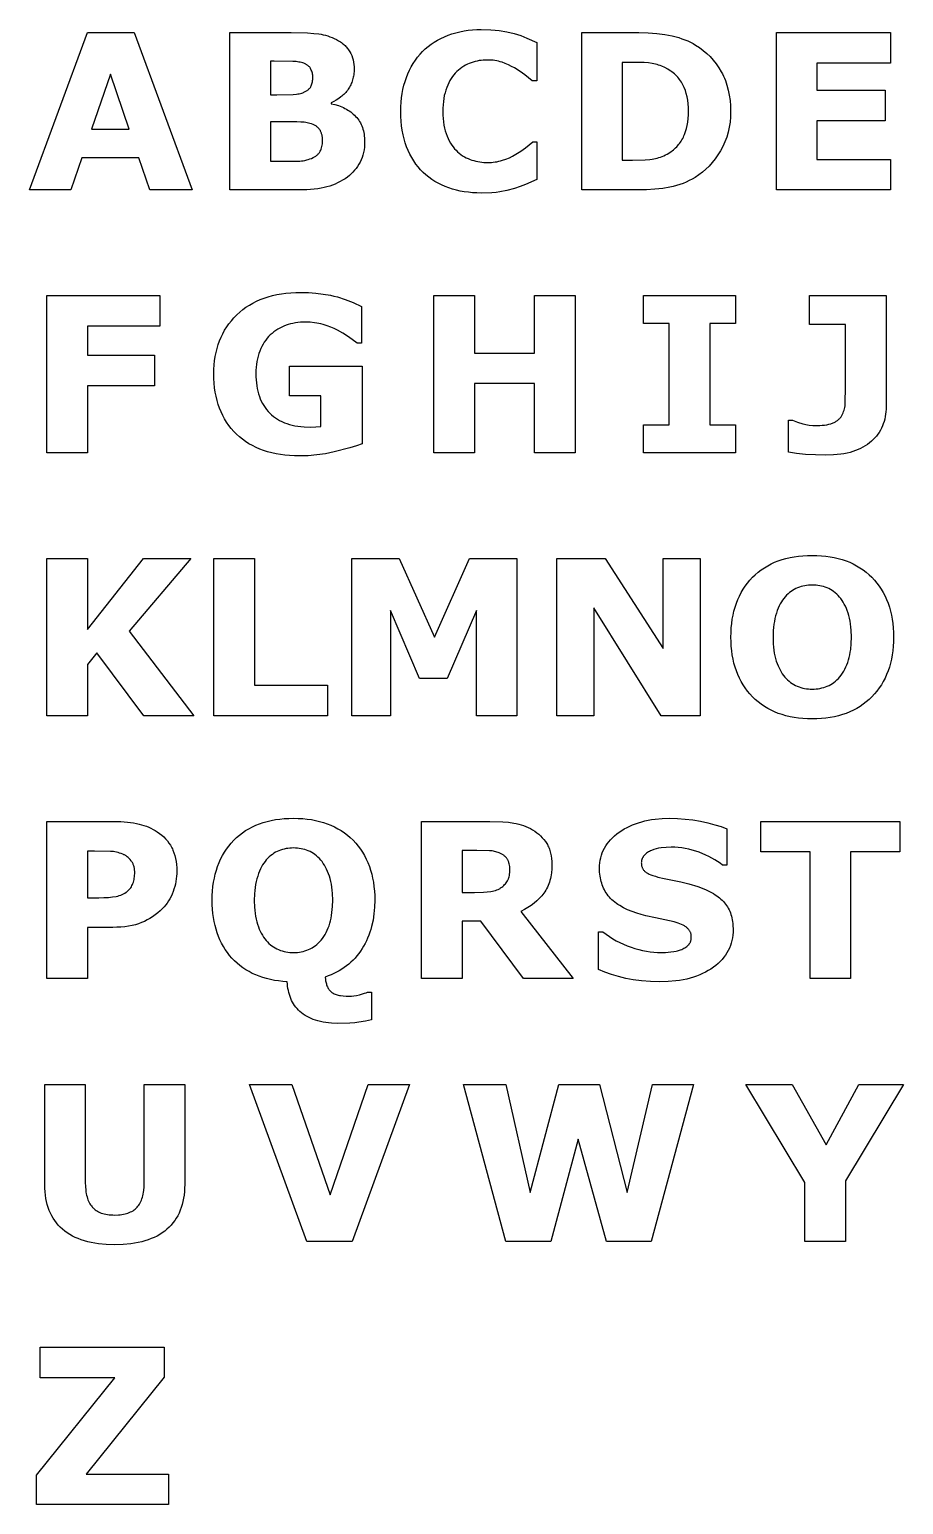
# Model space of a CAD drawing. Header units: millimetres. Extents: x -166 to 166, y -281 to 280.
import ezdxf

# ---------------------------------------------------------------- set-up
doc = ezdxf.new("R2010")
doc.units = ezdxf.units.MM
doc.layers.get('0').update_dxf_attribs({"color": 3})

msp = doc.modelspace()

# ---------------------------------------------------------------- linework, layer by layer
for points in [[(-104.25, 218.92), (-120.35, 218.92), (-124.55, 231.12), (-146.28, 231.12), (-150.48, 218.92), (-166.15, 218.92), (-144.07, 278.72), (-126.33, 278.72)], [(-38.73, 237.25), (-38.75, 236.18), (-38.83, 235.13), (-38.97, 234.12), (-39.16, 233.14), (-39.41, 232.18), (-39.71, 231.26), (-40.06, 230.36), (-40.47, 229.49), (-40.93, 228.65), (-41.43, 227.85), (-41.97, 227.09), (-42.55, 226.37), (-43.17, 225.68), (-43.83, 225.02), (-44.53, 224.4), (-45.28, 223.82), (-46.17, 223.18), (-47.09, 222.59), (-48.03, 222.05), (-48.99, 221.55), (-49.97, 221.1), (-50.98, 220.7), (-52, 220.35), (-53.05, 220.05), (-54.15, 219.78), (-55.31, 219.55), (-56.55, 219.36), (-57.86, 219.2), (-60.69, 218.99), (-63.8, 218.92), (-89.93, 218.92), (-89.93, 278.72), (-66.71, 278.72), (-60.45, 278.6), (-58.04, 278.45), (-56.12, 278.24), (-55.28, 278.1), (-54.45, 277.93), (-53.61, 277.71), (-52.78, 277.47), (-51.95, 277.18), (-51.12, 276.86), (-50.3, 276.51), (-49.47, 276.11), (-48.65, 275.66), (-47.88, 275.18), (-47.51, 274.92), (-47.16, 274.65), (-46.82, 274.38), (-46.5, 274.09), (-46.19, 273.8), (-45.89, 273.49), (-45.6, 273.18), (-45.33, 272.86), (-45.08, 272.53), (-44.84, 272.19), (-44.61, 271.84), (-44.39, 271.48), (-44, 270.74), (-43.66, 269.97), (-43.38, 269.18), (-43.14, 268.36), (-42.96, 267.52), (-42.83, 266.65), (-42.75, 265.76), (-42.73, 264.84), (-42.76, 263.77), (-42.81, 263.25), (-42.87, 262.73), (-42.95, 262.23), (-43.05, 261.73), (-43.16, 261.24), (-43.3, 260.76), (-43.45, 260.28), (-43.62, 259.82), (-43.81, 259.36), (-44.01, 258.91), (-44.23, 258.47), (-44.48, 258.03), (-44.73, 257.61), (-45.01, 257.19), (-45.3, 256.78), (-45.61, 256.39), (-45.93, 256), (-46.27, 255.63), (-46.62, 255.26), (-46.99, 254.91), (-47.37, 254.57), (-47.77, 254.25), (-48.6, 253.62), (-49.5, 253.05), (-50.45, 252.52), (-51.47, 252.03), (-51.47, 251.71), (-50.04, 251.38), (-48.68, 250.98), (-48.04, 250.74), (-47.41, 250.49), (-46.8, 250.22), (-46.21, 249.93), (-45.63, 249.61), (-45.08, 249.28), (-44.55, 248.93), (-44.03, 248.56), (-43.54, 248.18), (-43.06, 247.77), (-42.6, 247.34), (-42.16, 246.89), (-41.75, 246.43), (-41.36, 245.94), (-40.99, 245.44), (-40.66, 244.92), (-40.35, 244.38), (-40.07, 243.82), (-39.81, 243.25), (-39.58, 242.65), (-39.38, 242.04), (-39.21, 241.41), (-39.06, 240.76), (-38.94, 240.1), (-38.85, 239.41), (-38.78, 238.71), (-38.74, 237.99)], [(5.59, 217.72), (3.93, 217.75), (2.31, 217.84), (0.72, 218), (-0.84, 218.21), (-2.36, 218.49), (-3.86, 218.83), (-5.32, 219.23), (-6.75, 219.69), (-8.14, 220.21), (-9.47, 220.8), (-10.76, 221.44), (-12, 222.14), (-13.19, 222.91), (-14.34, 223.73), (-15.43, 224.62), (-16.47, 225.56), (-17.45, 226.57), (-18.39, 227.63), (-19.26, 228.76), (-20.07, 229.94), (-20.83, 231.19), (-21.54, 232.5), (-22.18, 233.86), (-22.77, 235.29), (-23.29, 236.78), (-23.74, 238.32), (-24.13, 239.92), (-24.44, 241.57), (-24.69, 243.28), (-24.86, 245.05), (-24.97, 246.88), (-25, 248.76), (-24.97, 250.52), (-24.87, 252.24), (-24.7, 253.91), (-24.47, 255.55), (-24.17, 257.14), (-23.8, 258.69), (-23.37, 260.2), (-22.87, 261.67), (-22.3, 263.09), (-21.68, 264.46), (-21, 265.78), (-20.25, 267.04), (-19.45, 268.26), (-18.58, 269.42), (-17.65, 270.54), (-16.67, 271.6), (-15.66, 272.56), (-14.6, 273.47), (-13.48, 274.33), (-12.3, 275.13), (-11.06, 275.87), (-9.76, 276.55), (-8.4, 277.18), (-6.99, 277.75), (-5.53, 278.26), (-4.03, 278.7), (-2.51, 279.07), (-0.95, 279.38), (0.65, 279.62), (2.28, 279.79), (3.94, 279.89), (5.63, 279.92), (9.23, 279.82), (10.89, 279.68), (12.45, 279.5), (15.37, 279.01), (18.07, 278.39), (20.64, 277.58), (21.83, 277.14), (22.96, 276.68), (26.8, 274.93), (26.8, 260.42), (25.03, 260.42), (22.18, 262.69), (20.35, 264), (18.29, 265.29), (17.16, 265.9), (15.99, 266.46), (14.76, 266.98), (13.5, 267.44), (12.85, 267.65), (12.18, 267.83), (11.51, 267.98), (10.83, 268.1), (10.13, 268.2), (9.42, 268.27), (8.7, 268.31), (7.97, 268.32), (7.16, 268.3), (6.36, 268.26), (5.57, 268.18), (4.79, 268.07), (4.02, 267.92), (3.26, 267.75), (2.51, 267.54), (1.76, 267.3), (1.04, 267.02), (0.32, 266.7), (-0.38, 266.34), (-1.07, 265.94), (-1.74, 265.5), (-2.4, 265.01), (-3.05, 264.48), (-3.68, 263.91), (-4.26, 263.32), (-4.81, 262.68), (-5.33, 261.99), (-5.83, 261.26), (-6.3, 260.48), (-6.74, 259.65), (-7.15, 258.78), (-7.53, 257.86), (-7.87, 256.89), (-8.17, 255.87), (-8.43, 254.81), (-8.63, 253.69), (-8.79, 252.52), (-8.91, 251.31), (-8.98, 250.04), (-9, 248.72), (-8.98, 247.35), (-8.9, 246.03), (-8.78, 244.77), (-8.6, 243.57), (-8.38, 242.43), (-8.1, 241.34), (-7.78, 240.31), (-7.41, 239.34), (-7, 238.42), (-6.56, 237.56), (-6.1, 236.74), (-5.61, 235.97), (-5.09, 235.26), (-4.55, 234.59), (-3.99, 233.98), (-3.4, 233.41), (-2.77, 232.88), (-2.13, 232.39), (-1.47, 231.93), (-0.8, 231.52), (-0.1, 231.15), (0.61, 230.81), (1.34, 230.52), (2.09, 230.26), (2.84, 230.04), (3.59, 229.85), (4.34, 229.69), (5.09, 229.56), (5.83, 229.45), (6.58, 229.38), (7.32, 229.34), (8.05, 229.32), (8.76, 229.33), (9.46, 229.37), (10.16, 229.44), (10.86, 229.53), (11.56, 229.65), (12.25, 229.79), (12.95, 229.97), (13.64, 230.16), (14.99, 230.62), (16.29, 231.16), (17.54, 231.76), (18.74, 232.45), (20.64, 233.65), (22.41, 234.93), (25.19, 237.22), (26.8, 237.22), (26.8, 222.88), (22.49, 220.98), (20.39, 220.16), (18.19, 219.45), (15.34, 218.71), (12.67, 218.16), (11.26, 217.97), (9.61, 217.83)], [(100.43, 248.76), (100.37, 246.7), (100.19, 244.69), (99.89, 242.74), (99.47, 240.84), (98.93, 239), (98.28, 237.21), (97.5, 235.48), (96.6, 233.8), (95.62, 232.2), (94.57, 230.69), (93.45, 229.28), (92.28, 227.96), (91.04, 226.74), (89.74, 225.62), (88.38, 224.59), (86.95, 223.66), (85.84, 223.02), (84.7, 222.44), (83.54, 221.9), (82.35, 221.41), (81.14, 220.97), (79.9, 220.59), (78.63, 220.25), (77.33, 219.97), (74.6, 219.51), (71.62, 219.18), (68.4, 218.99), (64.94, 218.92), (43.82, 218.92), (43.82, 278.72), (65.55, 278.72), (69.08, 278.64), (72.37, 278.41), (75.4, 278.03), (76.82, 277.78), (78.18, 277.5), (80.73, 276.82), (81.92, 276.43), (83.07, 276.01), (84.16, 275.56), (85.19, 275.08), (86.18, 274.57), (87.11, 274.02), (88.62, 273.04), (90.04, 271.97), (91.39, 270.82), (92.65, 269.59), (93.82, 268.28), (94.92, 266.88), (95.93, 265.4), (96.86, 263.84), (97.3, 263.03), (97.7, 262.2), (98.07, 261.36), (98.42, 260.5), (99.03, 258.72), (99.53, 256.87), (99.92, 254.95), (100.2, 252.96), (100.37, 250.89)], [(161.15, 218.92), (117.85, 218.92), (117.85, 278.72), (161.15, 278.72), (161.15, 267.12), (133.25, 267.12), (133.25, 256.82), (159.15, 256.82), (159.15, 245.22), (133.25, 245.22), (133.25, 230.52), (161.15, 230.52)], [(-58.43, 261.85), (-58.44, 262.23), (-58.47, 262.6), (-58.53, 262.97), (-58.61, 263.35), (-58.72, 263.72), (-58.84, 264.09), (-59, 264.46), (-59.17, 264.84), (-59.27, 265.02), (-59.37, 265.2), (-59.49, 265.37), (-59.61, 265.54), (-59.75, 265.69), (-59.89, 265.85), (-60.04, 266), (-60.2, 266.14), (-60.37, 266.27), (-60.55, 266.4), (-60.74, 266.53), (-60.93, 266.64), (-61.14, 266.76), (-61.35, 266.86), (-61.57, 266.96), (-61.81, 267.06), (-62.24, 267.21), (-62.7, 267.34), (-63.19, 267.46), (-63.7, 267.55), (-64.24, 267.63), (-64.81, 267.69), (-66.01, 267.76), (-73.08, 267.82), (-74.53, 267.82), (-74.53, 255.12), (-72.11, 255.12), (-65.87, 255.24), (-64.65, 255.34), (-64.09, 255.41), (-63.57, 255.5), (-63.08, 255.61), (-62.62, 255.74), (-62.2, 255.88), (-62, 255.96), (-61.81, 256.05), (-61.31, 256.29), (-61.07, 256.41), (-60.85, 256.55), (-60.64, 256.68), (-60.44, 256.82), (-60.25, 256.96), (-60.08, 257.11), (-59.91, 257.26), (-59.76, 257.42), (-59.61, 257.58), (-59.48, 257.75), (-59.36, 257.91), (-59.25, 258.09), (-59.15, 258.27), (-59.07, 258.45), (-58.92, 258.82), (-58.79, 259.21), (-58.68, 259.62), (-58.59, 260.03), (-58.52, 260.47), (-58.47, 260.92), (-58.44, 261.38)], [(84.43, 248.86), (84.39, 250.3), (84.29, 251.69), (84.12, 253.02), (83.89, 254.3), (83.58, 255.53), (83.21, 256.71), (82.78, 257.83), (82.53, 258.37), (82.27, 258.9), (81.99, 259.41), (81.69, 259.91), (81.37, 260.4), (81.04, 260.87), (80.68, 261.33), (80.3, 261.77), (79.91, 262.2), (79.49, 262.62), (79.05, 263.02), (78.6, 263.4), (78.12, 263.78), (77.63, 264.13), (77.11, 264.48), (76.58, 264.81), (75.45, 265.43), (74.25, 265.96), (73.65, 266.19), (73.05, 266.4), (72.44, 266.58), (71.83, 266.75), (71.22, 266.89), (70.6, 267), (69.2, 267.19), (67.49, 267.32), (63.13, 267.42), (59.22, 267.42), (59.22, 230.22), (63.13, 230.22), (67.91, 230.35), (69.75, 230.5), (70.53, 230.6), (71.22, 230.72), (71.86, 230.86), (72.5, 231.02), (73.14, 231.21), (73.77, 231.42), (74.39, 231.66), (75.02, 231.93), (75.64, 232.22), (76.25, 232.54), (77.27, 233.16), (77.76, 233.49), (78.23, 233.83), (78.67, 234.19), (79.11, 234.56), (79.52, 234.94), (79.92, 235.33), (80.29, 235.74), (80.66, 236.16), (81, 236.59), (81.33, 237.04), (81.63, 237.49), (81.92, 237.96), (82.2, 238.45), (82.45, 238.94), (82.69, 239.45), (82.91, 239.97), (83.32, 241.07), (83.65, 242.22), (83.93, 243.43), (84.15, 244.7), (84.3, 246.03), (84.39, 247.41)], [(-128.23, 242.02), (-135.41, 262.97), (-142.6, 242.02)], [(-54.73, 237.46), (-54.74, 238.16), (-54.79, 238.82), (-54.88, 239.43), (-54.94, 239.72), (-55, 240), (-55.07, 240.28), (-55.16, 240.54), (-55.25, 240.79), (-55.35, 241.03), (-55.45, 241.26), (-55.57, 241.48), (-55.69, 241.69), (-55.83, 241.89), (-55.97, 242.08), (-56.13, 242.27), (-56.29, 242.45), (-56.47, 242.62), (-56.67, 242.79), (-56.87, 242.95), (-57.09, 243.1), (-57.32, 243.25), (-57.56, 243.39), (-57.81, 243.53), (-58.07, 243.66), (-58.35, 243.78), (-58.94, 244.01), (-59.58, 244.21), (-60.05, 244.34), (-60.56, 244.45), (-61.12, 244.54), (-61.72, 244.62), (-63.05, 244.73), (-64.54, 244.78), (-71.16, 244.82), (-74.53, 244.82), (-74.53, 229.82), (-73.4, 229.82), (-64.1, 229.86), (-63.41, 229.89), (-62.73, 229.94), (-62.06, 230.03), (-61.41, 230.14), (-60.77, 230.29), (-60.14, 230.47), (-59.53, 230.68), (-58.93, 230.91), (-58.36, 231.18), (-57.82, 231.46), (-57.58, 231.61), (-57.34, 231.76), (-57.12, 231.93), (-56.9, 232.09), (-56.7, 232.26), (-56.51, 232.44), (-56.34, 232.62), (-56.17, 232.8), (-56.02, 233), (-55.88, 233.19), (-55.75, 233.39), (-55.63, 233.6), (-55.42, 234.03), (-55.23, 234.47), (-55.08, 234.93), (-54.95, 235.41), (-54.85, 235.9), (-54.78, 236.4), (-54.74, 236.92)], [(-39.68, 122.38), (-41.85, 121.6), (-44.34, 120.82), (-50.32, 119.27), (-53.63, 118.59), (-56.94, 118.11), (-60.24, 117.82), (-63.54, 117.72), (-65.42, 117.75), (-67.25, 117.85), (-69.03, 118.01), (-70.75, 118.24), (-72.43, 118.53), (-74.05, 118.89), (-75.62, 119.31), (-77.14, 119.79), (-78.61, 120.34), (-80.03, 120.96), (-81.39, 121.64), (-82.71, 122.39), (-83.97, 123.19), (-85.18, 124.07), (-86.33, 125.01), (-87.44, 126.01), (-88.48, 127.07), (-89.46, 128.18), (-90.37, 129.34), (-91.22, 130.55), (-91.99, 131.81), (-92.7, 133.12), (-93.34, 134.48), (-93.92, 135.89), (-94.42, 137.34), (-94.86, 138.85), (-95.23, 140.4), (-95.54, 142.01), (-95.77, 143.66), (-95.94, 145.37), (-96.04, 147.12), (-96.08, 148.92), (-96.04, 150.64), (-95.94, 152.32), (-95.77, 153.96), (-95.53, 155.55), (-95.22, 157.1), (-94.85, 158.61), (-94.41, 160.08), (-93.89, 161.5), (-93.31, 162.89), (-92.67, 164.23), (-91.95, 165.53), (-91.17, 166.78), (-90.32, 168), (-89.4, 169.17), (-88.41, 170.3), (-87.35, 171.39), (-86.23, 172.42), (-85.06, 173.39), (-83.84, 174.29), (-82.56, 175.12), (-81.23, 175.89), (-79.84, 176.59), (-78.4, 177.22), (-76.91, 177.79), (-75.36, 178.29), (-73.76, 178.72), (-72.11, 179.09), (-70.4, 179.39), (-68.64, 179.62), (-66.82, 179.79), (-64.95, 179.89), (-63.03, 179.92), (-60.11, 179.85), (-57.26, 179.65), (-54.48, 179.32), (-51.77, 178.86), (-50.42, 178.56), (-49.03, 178.19), (-46.13, 177.27), (-43.08, 176.08), (-39.88, 174.62), (-39.88, 160.62), (-41.6, 160.62), (-44.91, 162.97), (-47.04, 164.37), (-49.09, 165.55), (-50.31, 166.16), (-51.62, 166.72), (-53.03, 167.24), (-54.54, 167.71), (-55.33, 167.93), (-56.13, 168.11), (-56.94, 168.27), (-57.76, 168.39), (-59.44, 168.56), (-61.16, 168.62), (-62.18, 168.6), (-63.17, 168.55), (-64.13, 168.45), (-65.08, 168.32), (-65.99, 168.15), (-66.89, 167.95), (-67.76, 167.7), (-68.61, 167.42), (-69.43, 167.1), (-70.23, 166.74), (-71.02, 166.34), (-71.78, 165.9), (-72.51, 165.42), (-73.23, 164.9), (-73.93, 164.34), (-74.6, 163.74), (-75.22, 163.12), (-75.8, 162.46), (-76.35, 161.75), (-76.87, 161.01), (-77.35, 160.23), (-77.81, 159.4), (-78.22, 158.54), (-78.61, 157.63), (-78.95, 156.69), (-79.25, 155.71), (-79.5, 154.7), (-79.71, 153.65), (-79.87, 152.56), (-79.98, 151.44), (-80.05, 150.28), (-80.08, 149.09), (-80.05, 147.87), (-79.99, 146.69), (-79.89, 145.55), (-79.75, 144.44), (-79.56, 143.37), (-79.34, 142.33), (-79.07, 141.33), (-78.76, 140.37), (-78.41, 139.44), (-78.02, 138.55), (-77.59, 137.69), (-77.12, 136.88), (-76.6, 136.09), (-76.05, 135.35), (-75.45, 134.64), (-74.81, 133.96), (-74.14, 133.33), (-73.42, 132.73), (-72.66, 132.18), (-71.87, 131.67), (-71.04, 131.2), (-70.16, 130.77), (-69.25, 130.38), (-68.3, 130.03), (-67.31, 129.72), (-66.28, 129.46), (-65.21, 129.23), (-64.1, 129.05), (-62.95, 128.91), (-61.76, 128.8), (-59.27, 128.72), (-57.32, 128.76), (-55.38, 128.88), (-55.38, 140.62), (-67.28, 140.62), (-67.28, 151.92), (-39.68, 151.92)], [(-116.65, 167.12), (-144.15, 167.12), (-144.15, 156.02), (-118.65, 156.02), (-118.65, 144.42), (-144.15, 144.42), (-144.15, 118.92), (-159.55, 118.92), (-159.55, 178.72), (-116.65, 178.72)], [(41.3, 118.92), (25.9, 118.92), (25.9, 145.22), (3, 145.22), (3, 118.92), (-12.4, 118.92), (-12.4, 178.72), (3, 178.72), (3, 156.82), (25.9, 156.82), (25.9, 178.72), (41.3, 178.72)], [(102.27, 118.92), (67.27, 118.92), (67.27, 129.52), (77.07, 129.52), (77.07, 168.12), (67.27, 168.12), (67.27, 178.72), (102.27, 178.72), (102.27, 168.12), (92.47, 168.12), (92.47, 129.52), (102.27, 129.52)], [(159.55, 136.49), (159.53, 135.51), (159.46, 134.55), (159.35, 133.61), (159.2, 132.68), (159, 131.77), (158.76, 130.87), (158.47, 129.99), (158.14, 129.12), (157.77, 128.28), (157.36, 127.47), (156.9, 126.7), (156.4, 125.95), (155.85, 125.25), (155.27, 124.57), (154.64, 123.93), (153.97, 123.32), (153.22, 122.7), (152.43, 122.13), (151.6, 121.58), (150.74, 121.08), (149.83, 120.61), (148.89, 120.17), (147.92, 119.77), (146.9, 119.41), (145.84, 119.08), (144.71, 118.8), (143.52, 118.56), (142.28, 118.37), (140.96, 118.22), (139.59, 118.11), (136.66, 118.02), (132.65, 118.1), (128.87, 118.32), (125.44, 118.69), (122.45, 119.19), (122.45, 131.32), (123.9, 131.32), (125.87, 130.61), (127.91, 129.95), (128.46, 129.81), (129.03, 129.68), (129.65, 129.57), (130.3, 129.48), (131.7, 129.36), (133.26, 129.32), (134.28, 129.34), (135.25, 129.39), (136.15, 129.48), (136.99, 129.6), (137.77, 129.76), (138.49, 129.95), (138.83, 130.06), (139.15, 130.18), (139.46, 130.31), (139.75, 130.45), (140.03, 130.59), (140.3, 130.74), (140.56, 130.9), (140.8, 131.06), (141.04, 131.24), (141.27, 131.41), (141.49, 131.6), (141.69, 131.79), (141.89, 131.99), (142.08, 132.2), (142.25, 132.41), (142.42, 132.63), (142.58, 132.86), (142.72, 133.09), (142.86, 133.33), (142.98, 133.58), (143.2, 134.08), (143.4, 134.59), (143.56, 135.11), (143.71, 135.64), (143.83, 136.19), (143.92, 136.75), (143.99, 137.32), (144.03, 137.9), (144.15, 143.9), (144.15, 167.72), (130.45, 167.72), (130.45, 178.72), (159.55, 178.72)], [(-103.65, 18.92), (-122.67, 18.92), (-140.57, 42.83), (-144.15, 38.41), (-144.15, 18.92), (-159.55, 18.92), (-159.55, 78.72), (-144.15, 78.72), (-144.15, 51.66), (-122.79, 78.72), (-104.85, 78.72), (-128.25, 51.05)], [(-52.85, 18.92), (-96.05, 18.92), (-96.05, 78.72), (-80.65, 78.72), (-80.65, 30.52), (-52.85, 30.52)], [(19.15, 18.92), (3.75, 18.92), (3.75, 58.98), (-7.3, 33.02), (-17.9, 33.02), (-28.95, 58.98), (-28.95, 18.92), (-43.65, 18.92), (-43.65, 78.72), (-25.59, 78.72), (-12.18, 48.75), (1.19, 78.72), (19.15, 78.72)], [(88.85, 18.92), (74.02, 18.92), (48.45, 59.97), (48.45, 18.92), (34.35, 18.92), (34.35, 78.72), (52.78, 78.72), (74.75, 44.46), (74.75, 78.72), (88.85, 78.72)], [(162.35, 48.8), (162.32, 47.04), (162.22, 45.32), (162.06, 43.65), (161.84, 42.03), (161.55, 40.45), (161.19, 38.92), (160.78, 37.43), (160.3, 35.99), (159.75, 34.6), (159.14, 33.25), (158.47, 31.95), (157.73, 30.69), (156.93, 29.48), (156.06, 28.31), (155.13, 27.2), (154.14, 26.12), (153.09, 25.1), (151.99, 24.15), (150.84, 23.27), (149.64, 22.45), (148.39, 21.69), (147.09, 21), (145.75, 20.38), (144.35, 19.82), (142.91, 19.33), (141.42, 18.9), (139.87, 18.54), (138.28, 18.25), (136.64, 18.02), (134.95, 17.85), (133.22, 17.75), (131.43, 17.72), (129.65, 17.75), (127.91, 17.85), (126.23, 18.02), (124.59, 18.25), (123.01, 18.54), (121.47, 18.9), (119.98, 19.33), (118.54, 19.82), (117.14, 20.38), (115.8, 21), (114.51, 21.69), (113.26, 22.45), (112.06, 23.27), (110.91, 24.15), (109.81, 25.1), (108.76, 26.12), (107.77, 27.2), (106.84, 28.31), (105.97, 29.48), (105.17, 30.69), (104.43, 31.95), (103.76, 33.25), (103.15, 34.6), (102.6, 35.99), (102.12, 37.43), (101.7, 38.92), (101.35, 40.45), (101.06, 42.03), (100.84, 43.65), (100.68, 45.32), (100.58, 47.04), (100.55, 48.8), (100.58, 50.58), (100.68, 52.31), (100.84, 53.99), (101.06, 55.62), (101.35, 57.21), (101.7, 58.75), (102.12, 60.24), (102.6, 61.69), (103.15, 63.09), (103.76, 64.44), (104.43, 65.74), (105.17, 67), (105.97, 68.21), (106.84, 69.37), (107.77, 70.49), (108.76, 71.56), (109.81, 72.57), (110.91, 73.52), (112.06, 74.4), (113.26, 75.22), (114.51, 75.97), (115.8, 76.65), (117.14, 77.28), (118.54, 77.83), (119.98, 78.32), (121.47, 78.74), (123.01, 79.1), (124.59, 79.4), (126.23, 79.63), (127.91, 79.79), (129.65, 79.89), (131.43, 79.92), (133.21, 79.89), (134.94, 79.79), (136.62, 79.63), (138.25, 79.4), (139.84, 79.1), (141.37, 78.74), (142.86, 78.32), (144.3, 77.83), (145.7, 77.28), (147.04, 76.65), (148.34, 75.97), (149.59, 75.22), (150.79, 74.4), (151.94, 73.52), (153.04, 72.57), (154.1, 71.56), (155.1, 70.49), (156.03, 69.37), (156.9, 68.21), (157.71, 67), (158.45, 65.74), (159.13, 64.44), (159.74, 63.09), (160.29, 61.69), (160.77, 60.24), (161.19, 58.75), (161.54, 57.21), (161.83, 55.62), (162.06, 53.99), (162.22, 52.31), (162.32, 50.58)], [(141.9, 33.71), (142.45, 34.4), (142.96, 35.13), (143.44, 35.89), (143.87, 36.67), (144.27, 37.49), (144.64, 38.34), (144.97, 39.22), (145.26, 40.13), (145.51, 41.08), (145.74, 42.07), (145.92, 43.09), (146.08, 44.16), (146.28, 46.42), (146.35, 48.84), (146.27, 51.42), (146.17, 52.64), (146.04, 53.81), (145.86, 54.92), (145.65, 55.99), (145.39, 57), (145.1, 57.97), (144.77, 58.89), (144.42, 59.76), (144.05, 60.59), (143.65, 61.37), (143.23, 62.11), (142.78, 62.8), (142.32, 63.45), (141.82, 64.06), (141.3, 64.64), (140.75, 65.17), (140.19, 65.67), (139.6, 66.13), (139, 66.54), (138.38, 66.92), (137.73, 67.25), (137.07, 67.54), (136.39, 67.79), (135.71, 68.01), (135.02, 68.2), (134.33, 68.35), (133.62, 68.47), (132.91, 68.55), (132.19, 68.6), (131.47, 68.62), (130.74, 68.6), (130.02, 68.56), (129.3, 68.47), (128.6, 68.36), (127.92, 68.21), (127.24, 68.03), (126.57, 67.82), (125.91, 67.58), (125.27, 67.3), (124.63, 66.97), (124.01, 66.61), (123.41, 66.2), (122.82, 65.75), (122.24, 65.25), (121.67, 64.72), (121.12, 64.14), (120.62, 63.55), (120.15, 62.91), (119.71, 62.22), (119.28, 61.47), (118.88, 60.67), (118.51, 59.82), (118.15, 58.91), (117.82, 57.95), (117.52, 56.94), (117.27, 55.9), (117.05, 54.82), (116.87, 53.69), (116.73, 52.53), (116.63, 51.32), (116.55, 48.8), (116.63, 46.24), (116.72, 45.03), (116.86, 43.87), (117.03, 42.76), (117.24, 41.7), (117.49, 40.69), (117.78, 39.73), (118.1, 38.82), (118.45, 37.95), (118.82, 37.12), (119.21, 36.33), (119.63, 35.59), (120.08, 34.89), (120.54, 34.24), (121.04, 33.63), (121.55, 33.05), (122.09, 32.52), (122.65, 32.03), (123.23, 31.57), (123.83, 31.16), (124.46, 30.78), (125.1, 30.44), (125.77, 30.14), (126.45, 29.88), (127.14, 29.65), (127.84, 29.46), (128.55, 29.3), (129.27, 29.18), (129.99, 29.09), (130.73, 29.04), (131.47, 29.02), (132.21, 29.04), (132.95, 29.09), (133.67, 29.18), (134.39, 29.31), (135.1, 29.47), (135.8, 29.66), (136.49, 29.89), (137.17, 30.16), (137.84, 30.47), (138.48, 30.81), (139.11, 31.2), (139.71, 31.62), (140.29, 32.08), (140.85, 32.58), (141.39, 33.12)], [(-110.15, -40.14), (-110.17, -41.15), (-110.24, -42.14), (-110.35, -43.13), (-110.5, -44.11), (-110.7, -45.09), (-110.94, -46.06), (-111.23, -47.03), (-111.56, -47.99), (-111.93, -48.93), (-112.34, -49.83), (-112.78, -50.7), (-113.27, -51.52), (-113.79, -52.31), (-114.35, -53.05), (-114.95, -53.76), (-115.58, -54.43), (-116.49, -55.29), (-117.42, -56.09), (-118.38, -56.84), (-119.37, -57.54), (-120.38, -58.18), (-121.42, -58.76), (-122.48, -59.29), (-123.57, -59.77), (-124.7, -60.2), (-125.91, -60.56), (-127.18, -60.87), (-128.51, -61.13), (-129.92, -61.33), (-131.39, -61.47), (-132.93, -61.55), (-134.53, -61.58), (-144.15, -61.58), (-144.15, -81.08), (-159.55, -81.08), (-159.55, -21.28), (-134.15, -21.28), (-131.4, -21.34), (-128.89, -21.53), (-126.59, -21.83), (-125.53, -22.03), (-124.52, -22.26), (-123.55, -22.52), (-122.62, -22.82), (-121.71, -23.14), (-120.83, -23.49), (-119.97, -23.88), (-119.15, -24.29), (-118.35, -24.74), (-117.59, -25.21), (-116.71, -25.83), (-115.88, -26.48), (-115.11, -27.18), (-114.4, -27.91), (-113.73, -28.69), (-113.12, -29.51), (-112.56, -30.37), (-112.06, -31.27), (-111.83, -31.74), (-111.61, -32.22), (-111.22, -33.21), (-110.9, -34.25), (-110.63, -35.34), (-110.42, -36.47), (-110.27, -37.65), (-110.18, -38.87)], [(-53.68, -80.47), (-53.61, -81.41), (-53.55, -81.86), (-53.48, -82.29), (-53.39, -82.7), (-53.29, -83.09), (-53.18, -83.47), (-53.05, -83.83), (-52.91, -84.17), (-52.75, -84.49), (-52.58, -84.8), (-52.39, -85.09), (-52.19, -85.37), (-51.98, -85.62), (-51.75, -85.86), (-51.5, -86.08), (-51.38, -86.18), (-51.24, -86.29), (-50.96, -86.48), (-50.65, -86.66), (-50.32, -86.82), (-49.97, -86.98), (-49.6, -87.12), (-49.2, -87.24), (-48.78, -87.35), (-48.34, -87.45), (-47.88, -87.54), (-46.89, -87.67), (-45.81, -87.75), (-44.63, -87.78), (-44.21, -87.77), (-43.77, -87.74), (-42.84, -87.64), (-41.82, -87.46), (-40.74, -87.21), (-38.83, -86.66), (-38.13, -86.41), (-37.84, -86.29), (-37.6, -86.18), (-36.07, -86.18), (-36.07, -96.76), (-38.42, -97.25), (-40.96, -97.68), (-42.45, -97.85), (-44.3, -97.98), (-49.03, -98.08), (-51.34, -98.01), (-52.45, -97.91), (-53.51, -97.79), (-54.53, -97.62), (-55.52, -97.42), (-56.47, -97.18), (-57.37, -96.91), (-58.25, -96.6), (-59.08, -96.26), (-59.88, -95.89), (-60.64, -95.49), (-61.36, -95.06), (-62.05, -94.6), (-62.7, -94.11), (-63.31, -93.59), (-63.87, -93.06), (-64.4, -92.49), (-64.89, -91.91), (-65.35, -91.3), (-65.77, -90.67), (-66.15, -90.01), (-66.5, -89.33), (-66.81, -88.63), (-67.08, -87.91), (-67.33, -87.16), (-67.55, -86.4), (-67.73, -85.61), (-67.89, -84.81), (-68.01, -83.99), (-68.11, -83.14), (-68.18, -82.28), (-69.84, -82.15), (-71.45, -81.97), (-73.02, -81.73), (-74.54, -81.43), (-76.02, -81.07), (-77.45, -80.66), (-78.83, -80.18), (-80.16, -79.65), (-81.45, -79.06), (-82.69, -78.41), (-83.89, -77.7), (-85.04, -76.94), (-86.14, -76.11), (-87.2, -75.23), (-88.2, -74.29), (-89.17, -73.29), (-90.08, -72.24), (-90.93, -71.15), (-91.72, -70.01), (-92.45, -68.83), (-93.13, -67.61), (-93.74, -66.34), (-94.3, -65.03), (-94.8, -63.68), (-95.24, -62.28), (-95.62, -60.84), (-95.94, -59.36), (-96.21, -57.83), (-96.41, -56.26), (-96.56, -54.64), (-96.65, -52.98), (-96.68, -51.28), (-96.64, -49.5), (-96.55, -47.77), (-96.39, -46.08), (-96.16, -44.44), (-95.87, -42.85), (-95.52, -41.3), (-95.1, -39.81), (-94.62, -38.36), (-94.08, -36.96), (-93.47, -35.6), (-92.79, -34.29), (-92.06, -33.03), (-91.25, -31.82), (-90.39, -30.65), (-89.46, -29.53), (-88.46, -28.46), (-87.41, -27.45), (-86.31, -26.5), (-85.16, -25.61), (-83.97, -24.79), (-82.72, -24.04), (-81.42, -23.35), (-80.08, -22.73), (-78.69, -22.17), (-77.25, -21.68), (-75.76, -21.26), (-74.22, -20.9), (-72.63, -20.6), (-71, -20.37), (-69.31, -20.21), (-67.58, -20.11), (-65.8, -20.08), (-64.02, -20.11), (-62.29, -20.21), (-60.61, -20.37), (-58.97, -20.6), (-57.39, -20.9), (-55.85, -21.26), (-54.36, -21.68), (-52.92, -22.17), (-51.53, -22.73), (-50.18, -23.35), (-48.89, -24.04), (-47.64, -24.79), (-46.44, -25.61), (-45.29, -26.5), (-44.18, -27.45), (-43.13, -28.46), (-42.13, -29.53), (-41.19, -30.65), (-40.32, -31.82), (-39.52, -33.03), (-38.78, -34.29), (-38.1, -35.6), (-37.49, -36.96), (-36.94, -38.36), (-36.45, -39.81), (-36.04, -41.3), (-35.68, -42.85), (-35.39, -44.44), (-35.17, -46.08), (-35, -47.77), (-34.91, -49.5), (-34.88, -51.28), (-34.95, -53.9), (-35.18, -56.42), (-35.55, -58.86), (-36.08, -61.21), (-36.4, -62.34), (-36.76, -63.46), (-37.16, -64.55), (-37.59, -65.62), (-38.06, -66.67), (-38.57, -67.69), (-39.12, -68.69), (-39.71, -69.67), (-40.33, -70.62), (-40.98, -71.54), (-41.67, -72.41), (-42.39, -73.25), (-43.15, -74.05), (-43.94, -74.82), (-44.76, -75.55), (-45.61, -76.24), (-46.5, -76.9), (-47.43, -77.52), (-48.38, -78.1), (-49.38, -78.65), (-50.4, -79.16), (-51.46, -79.63), (-52.55, -80.07)], [(40.6, -81.08), (21.69, -81.08), (5.4, -59.18), (-1.7, -59.18), (-1.7, -81.08), (-17.1, -81.08), (-17.1, -21.28), (8.83, -21.28), (13.77, -21.43), (15.96, -21.62), (17.97, -21.88), (18.91, -22.06), (19.85, -22.27), (20.77, -22.53), (21.67, -22.84), (22.56, -23.19), (23.43, -23.58), (24.29, -24.01), (25.13, -24.49), (25.96, -25.02), (26.74, -25.57), (27.47, -26.17), (28.17, -26.8), (28.82, -27.47), (29.42, -28.18), (29.99, -28.92), (30.51, -29.7), (30.75, -30.11), (30.97, -30.52), (31.18, -30.96), (31.38, -31.4), (31.56, -31.86), (31.72, -32.33), (31.87, -32.81), (32, -33.3), (32.22, -34.33), (32.38, -35.41), (32.47, -36.54), (32.5, -37.72), (32.45, -39.34), (32.31, -40.88), (32.2, -41.62), (32.07, -42.35), (31.91, -43.05), (31.73, -43.74), (31.52, -44.4), (31.29, -45.05), (31.04, -45.68), (30.76, -46.29), (30.46, -46.88), (30.14, -47.45), (29.79, -48), (29.41, -48.53), (29.02, -49.05), (28.6, -49.55), (27.71, -50.53), (26.73, -51.47), (25.67, -52.36), (24.53, -53.2), (23.3, -54.01), (21.99, -54.77), (20.6, -55.48)], [(101.38, -62.32), (101.35, -63.42), (101.26, -64.49), (101.11, -65.53), (100.91, -66.55), (100.64, -67.54), (100.32, -68.51), (99.94, -69.45), (99.5, -70.36), (99, -71.25), (98.45, -72.11), (97.83, -72.95), (97.16, -73.76), (96.42, -74.54), (95.63, -75.3), (94.78, -76.03), (93.87, -76.74), (92.92, -77.41), (91.92, -78.04), (90.87, -78.62), (89.79, -79.16), (88.66, -79.66), (87.49, -80.11), (86.28, -80.53), (85.03, -80.89), (83.74, -81.22), (82.4, -81.5), (81.02, -81.74), (79.6, -81.93), (76.64, -82.19), (73.5, -82.28), (69.9, -82.2), (66.54, -81.95), (63.42, -81.54), (61.94, -81.28), (60.53, -80.97), (57.81, -80.27), (55.18, -79.49), (52.63, -78.61), (50.18, -77.65), (50.18, -63.28), (51.86, -63.28), (53.08, -64.2), (54.33, -65.07), (55.61, -65.89), (56.93, -66.65), (58.29, -67.35), (59.68, -68), (61.11, -68.6), (62.58, -69.13), (64.05, -69.61), (65.51, -70.03), (66.96, -70.38), (68.39, -70.67), (69.81, -70.89), (71.21, -71.05), (72.6, -71.15), (73.98, -71.18), (75.6, -71.12), (77.68, -70.94), (78.77, -70.8), (79.76, -70.62), (80.21, -70.51), (80.64, -70.4), (81.04, -70.27), (81.41, -70.13), (81.85, -69.95), (82.26, -69.75), (82.65, -69.54), (83.03, -69.32), (83.38, -69.09), (83.72, -68.84), (84.03, -68.59), (84.33, -68.32), (84.47, -68.18), (84.6, -68.04), (84.72, -67.88), (84.83, -67.72), (84.93, -67.54), (85.03, -67.36), (85.11, -67.17), (85.19, -66.98), (85.26, -66.77), (85.31, -66.56), (85.36, -66.34), (85.4, -66.11), (85.43, -65.87), (85.46, -65.62), (85.47, -65.37), (85.47, -65.11), (85.47, -64.86), (85.45, -64.62), (85.42, -64.39), (85.37, -64.15), (85.31, -63.93), (85.24, -63.7), (85.16, -63.48), (85.06, -63.27), (84.95, -63.06), (84.82, -62.85), (84.69, -62.65), (84.54, -62.45), (84.37, -62.26), (84.2, -62.07), (84.01, -61.88), (83.81, -61.7), (83.59, -61.52), (83.37, -61.35), (83.13, -61.19), (82.88, -61.03), (82.34, -60.72), (81.76, -60.44), (81.12, -60.17), (80.44, -59.93), (79.71, -59.71), (78.93, -59.5), (71.8, -57.99), (68.16, -57.19), (66.43, -56.72), (64.75, -56.2), (62.93, -55.56), (61.24, -54.86), (59.68, -54.11), (58.26, -53.3), (57.6, -52.88), (56.97, -52.44), (56.37, -51.99), (55.81, -51.52), (55.28, -51.04), (54.78, -50.55), (54.32, -50.05), (53.89, -49.53), (53.49, -48.99), (53.11, -48.44), (52.76, -47.87), (52.44, -47.29), (52.14, -46.69), (51.87, -46.08), (51.62, -45.45), (51.4, -44.8), (51.21, -44.14), (51.04, -43.47), (50.9, -42.77), (50.78, -42.06), (50.69, -41.34), (50.63, -40.6), (50.57, -39.07), (50.6, -38.03), (50.69, -37.02), (50.84, -36.03), (51.04, -35.07), (51.31, -34.13), (51.63, -33.21), (52.01, -32.32), (52.45, -31.45), (52.95, -30.61), (53.5, -29.79), (54.12, -28.99), (54.79, -28.22), (55.52, -27.48), (56.31, -26.75), (57.16, -26.05), (58.07, -25.38), (59.02, -24.74), (60.01, -24.14), (61.03, -23.58), (62.08, -23.06), (63.17, -22.58), (64.29, -22.15), (65.44, -21.76), (66.63, -21.4), (67.85, -21.09), (69.1, -20.82), (70.39, -20.6), (71.71, -20.41), (74.45, -20.16), (77.32, -20.08), (80.27, -20.15), (83.19, -20.37), (86.1, -20.72), (88.99, -21.22), (91.78, -21.83), (94.37, -22.52), (96.77, -23.27), (98.97, -24.1), (98.97, -37.88), (97.33, -37.88), (96.4, -37.17), (95.42, -36.49), (94.39, -35.84), (93.31, -35.22), (92.18, -34.63), (91, -34.07), (88.48, -33.03), (87.17, -32.57), (85.85, -32.18), (84.52, -31.84), (83.19, -31.57), (81.85, -31.35), (80.5, -31.2), (79.15, -31.11), (77.79, -31.08), (75.87, -31.15), (73.96, -31.34), (73.01, -31.5), (72.09, -31.72), (71.18, -32), (70.29, -32.34), (69.9, -32.5), (69.53, -32.68), (69.18, -32.88), (68.83, -33.11), (68.5, -33.35), (68.19, -33.61), (67.89, -33.89), (67.6, -34.19), (67.46, -34.34), (67.34, -34.5), (67.22, -34.66), (67.11, -34.83), (67.01, -35), (66.91, -35.16), (66.83, -35.34), (66.76, -35.51), (66.69, -35.69), (66.63, -35.87), (66.58, -36.05), (66.55, -36.24), (66.51, -36.43), (66.49, -36.62), (66.48, -36.81), (66.47, -37.01), (66.48, -37.3), (66.5, -37.59), (66.54, -37.86), (66.59, -38.13), (66.65, -38.39), (66.73, -38.64), (66.82, -38.88), (66.93, -39.11), (67.05, -39.34), (67.18, -39.55), (67.33, -39.76), (67.49, -39.95), (67.67, -40.14), (67.86, -40.32), (68.06, -40.5), (68.28, -40.66), (68.52, -40.82), (68.78, -40.97), (69.07, -41.13), (69.39, -41.28), (70.09, -41.58), (70.89, -41.87), (71.8, -42.16), (72.8, -42.44), (75.11, -42.98), (81.44, -44.31), (84.58, -45.07), (87.96, -46.08), (89.62, -46.67), (91.17, -47.31), (92.61, -48), (93.93, -48.75), (94.55, -49.14), (95.14, -49.54), (95.7, -49.96), (96.24, -50.38), (96.75, -50.83), (97.23, -51.28), (97.68, -51.75), (98.1, -52.23), (98.5, -52.72), (98.87, -53.24), (99.21, -53.77), (99.53, -54.32), (99.83, -54.88), (100.1, -55.47), (100.34, -56.07), (100.56, -56.7), (100.75, -57.34), (100.91, -57.99), (101.06, -58.67), (101.17, -59.37), (101.26, -60.08), (101.32, -60.81)], [(164.75, -32.88), (146.05, -32.88), (146.05, -81.08), (130.65, -81.08), (130.65, -32.88), (111.95, -32.88), (111.95, -21.28), (164.75, -21.28)], [(-126.15, -40.56), (-126.16, -40.25), (-126.17, -39.94), (-126.2, -39.64), (-126.24, -39.35), (-126.28, -39.06), (-126.34, -38.78), (-126.41, -38.5), (-126.49, -38.23), (-126.58, -37.96), (-126.68, -37.7), (-126.8, -37.45), (-126.92, -37.2), (-127.05, -36.95), (-127.2, -36.71), (-127.35, -36.48), (-127.52, -36.25), (-127.86, -35.82), (-128.23, -35.42), (-128.6, -35.05), (-128.99, -34.72), (-129.19, -34.56), (-129.4, -34.42), (-129.6, -34.28), (-129.81, -34.16), (-130.03, -34.04), (-130.25, -33.93), (-130.47, -33.82), (-130.69, -33.73), (-131.29, -33.51), (-131.89, -33.31), (-132.48, -33.14), (-133.07, -32.99), (-133.66, -32.87), (-134.24, -32.78), (-134.82, -32.72), (-135.39, -32.68), (-141.5, -32.58), (-144.15, -32.58), (-144.15, -50.28), (-139.73, -50.28), (-137.85, -50.25), (-136.14, -50.16), (-134.6, -50.01), (-133.24, -49.8), (-132.62, -49.67), (-132.02, -49.5), (-131.44, -49.31), (-130.9, -49.09), (-130.37, -48.84), (-129.88, -48.55), (-129.41, -48.24), (-129.18, -48.07), (-128.96, -47.9), (-128.6, -47.57), (-128.27, -47.23), (-127.96, -46.88), (-127.68, -46.5), (-127.43, -46.12), (-127.2, -45.71), (-126.99, -45.3), (-126.81, -44.86), (-126.66, -44.41), (-126.52, -43.93), (-126.41, -43.43), (-126.32, -42.9), (-126.24, -42.35), (-126.19, -41.78), (-126.16, -41.18)], [(-55.32, -66.47), (-54.78, -65.77), (-54.26, -65.04), (-53.79, -64.28), (-53.35, -63.49), (-52.95, -62.67), (-52.59, -61.81), (-52.26, -60.93), (-51.97, -60.01), (-51.71, -59.06), (-51.49, -58.07), (-51.3, -57.04), (-51.15, -55.96), (-50.94, -53.69), (-50.88, -51.26), (-50.95, -48.66), (-51.05, -47.44), (-51.19, -46.27), (-51.36, -45.15), (-51.58, -44.08), (-51.83, -43.05), (-52.13, -42.08), (-52.45, -41.16), (-52.8, -40.28), (-53.18, -39.45), (-53.57, -38.66), (-53.99, -37.92), (-54.44, -37.22), (-54.91, -36.57), (-55.4, -35.97), (-55.93, -35.38), (-56.47, -34.84), (-57.04, -34.34), (-57.62, -33.88), (-58.23, -33.47), (-58.85, -33.09), (-59.49, -32.76), (-60.15, -32.47), (-60.83, -32.21), (-61.51, -31.99), (-62.2, -31.8), (-62.9, -31.65), (-63.6, -31.53), (-64.31, -31.45), (-65.03, -31.4), (-65.75, -31.38), (-66.49, -31.4), (-67.21, -31.44), (-67.92, -31.53), (-68.62, -31.64), (-69.31, -31.79), (-69.99, -31.97), (-70.66, -32.18), (-71.31, -32.43), (-71.96, -32.71), (-72.59, -33.03), (-73.21, -33.4), (-73.82, -33.81), (-74.41, -34.27), (-74.99, -34.76), (-75.55, -35.3), (-76.11, -35.89), (-76.6, -36.48), (-77.07, -37.12), (-77.52, -37.82), (-77.94, -38.57), (-78.34, -39.37), (-78.72, -40.23), (-79.07, -41.14), (-79.4, -42.1), (-79.7, -43.12), (-79.96, -44.17), (-80.18, -45.26), (-80.36, -46.39), (-80.5, -47.55), (-80.6, -48.76), (-80.68, -51.3), (-80.6, -53.88), (-80.5, -55.09), (-80.37, -56.25), (-80.19, -57.37), (-79.98, -58.43), (-79.73, -59.45), (-79.44, -60.41), (-79.12, -61.33), (-78.78, -62.21), (-78.41, -63.04), (-78.01, -63.83), (-77.59, -64.58), (-77.15, -65.28), (-76.68, -65.94), (-76.19, -66.55), (-75.67, -67.13), (-75.13, -67.66), (-74.57, -68.16), (-73.99, -68.61), (-73.39, -69.03), (-72.77, -69.41), (-72.12, -69.75), (-71.46, -70.05), (-70.77, -70.32), (-70.08, -70.55), (-69.38, -70.74), (-68.68, -70.9), (-67.96, -71.02), (-67.23, -71.11), (-66.5, -71.16), (-65.75, -71.18), (-65.01, -71.16), (-64.28, -71.11), (-63.55, -71.02), (-62.83, -70.89), (-62.12, -70.73), (-61.43, -70.53), (-60.73, -70.3), (-60.05, -70.03), (-59.39, -69.73), (-58.74, -69.38), (-58.12, -68.99), (-57.52, -68.57), (-56.94, -68.1), (-56.38, -67.6), (-55.84, -67.06)], [(16.5, -39.54), (16.49, -38.99), (16.44, -38.46), (16.37, -37.96), (16.27, -37.47), (16.14, -37), (16.06, -36.77), (15.98, -36.55), (15.89, -36.33), (15.79, -36.12), (15.69, -35.91), (15.58, -35.71), (15.46, -35.51), (15.32, -35.32), (15.18, -35.14), (15.03, -34.96), (14.87, -34.78), (14.7, -34.61), (14.51, -34.44), (14.32, -34.28), (14.12, -34.13), (13.9, -33.98), (13.68, -33.84), (13.44, -33.7), (12.94, -33.44), (12.4, -33.2), (12, -33.04), (11.59, -32.91), (11.15, -32.79), (10.7, -32.68), (10.24, -32.59), (9.76, -32.52), (8.75, -32.42), (3.88, -32.28), (-1.7, -32.28), (-1.7, -48.28), (3.04, -48.28), (6.44, -48.19), (7.91, -48.08), (9.23, -47.92), (9.84, -47.82), (10.42, -47.68), (10.98, -47.52), (11.52, -47.33), (12.03, -47.11), (12.51, -46.86), (12.75, -46.73), (12.97, -46.59), (13.19, -46.44), (13.41, -46.28), (13.79, -45.97), (14.16, -45.65), (14.49, -45.32), (14.8, -44.98), (15.08, -44.64), (15.33, -44.28), (15.56, -43.92), (15.76, -43.55), (15.85, -43.36), (15.93, -43.16), (16.01, -42.95), (16.08, -42.74), (16.21, -42.29), (16.31, -41.8), (16.4, -41.28), (16.45, -40.73), (16.49, -40.15)], [(-107.15, -159.4), (-107.18, -160.77), (-107.26, -162.09), (-107.39, -163.38), (-107.57, -164.62), (-107.81, -165.82), (-108.1, -166.98), (-108.44, -168.11), (-108.84, -169.19), (-109.28, -170.23), (-109.78, -171.23), (-110.34, -172.19), (-110.94, -173.11), (-111.6, -173.99), (-112.31, -174.82), (-113.08, -175.62), (-113.9, -176.38), (-114.76, -177.09), (-115.68, -177.76), (-116.65, -178.38), (-117.67, -178.96), (-118.73, -179.49), (-119.85, -179.97), (-121.02, -180.41), (-122.24, -180.8), (-123.5, -181.15), (-124.82, -181.45), (-126.19, -181.7), (-127.6, -181.91), (-130.59, -182.19), (-133.77, -182.28), (-136.95, -182.19), (-139.93, -181.91), (-141.35, -181.7), (-142.72, -181.45), (-144.03, -181.15), (-145.3, -180.8), (-146.51, -180.41), (-147.68, -179.97), (-148.8, -179.49), (-149.86, -178.96), (-150.88, -178.38), (-151.84, -177.76), (-152.76, -177.09), (-153.63, -176.38), (-154.44, -175.62), (-155.2, -174.82), (-155.91, -173.99), (-156.57, -173.11), (-157.17, -172.19), (-157.72, -171.23), (-158.22, -170.24), (-158.67, -169.2), (-159.06, -168.12), (-159.4, -167), (-159.69, -165.84), (-159.93, -164.64), (-160.11, -163.4), (-160.24, -162.12), (-160.32, -160.8), (-160.35, -159.44), (-160.35, -121.28), (-144.95, -121.28), (-144.95, -158.63), (-144.91, -160.14), (-144.79, -161.55), (-144.69, -162.22), (-144.58, -162.86), (-144.45, -163.48), (-144.29, -164.07), (-144.12, -164.64), (-143.92, -165.18), (-143.71, -165.7), (-143.47, -166.2), (-143.21, -166.67), (-142.93, -167.11), (-142.64, -167.53), (-142.32, -167.92), (-142.15, -168.11), (-141.98, -168.29), (-141.61, -168.64), (-141.21, -168.96), (-140.8, -169.26), (-140.35, -169.53), (-139.88, -169.79), (-139.39, -170.01), (-138.86, -170.22), (-138.32, -170.39), (-137.74, -170.55), (-137.15, -170.68), (-136.52, -170.79), (-135.87, -170.87), (-135.2, -170.93), (-134.5, -170.97), (-133.77, -170.98), (-132.36, -170.93), (-131.69, -170.88), (-131.05, -170.8), (-130.43, -170.69), (-129.84, -170.57), (-129.27, -170.42), (-128.72, -170.25), (-128.2, -170.05), (-127.71, -169.83), (-127.23, -169.59), (-126.79, -169.33), (-126.36, -169.04), (-125.97, -168.73), (-125.59, -168.4), (-125.24, -168.04), (-124.92, -167.66), (-124.61, -167.26), (-124.33, -166.82), (-124.07, -166.36), (-123.82, -165.86), (-123.6, -165.34), (-123.4, -164.8), (-123.22, -164.22), (-123.07, -163.62), (-122.93, -162.99), (-122.81, -162.34), (-122.72, -161.65), (-122.59, -160.2), (-122.55, -158.63), (-122.55, -121.28), (-107.15, -121.28)], [(-21.65, -121.28), (-43.46, -181.08), (-60.74, -181.08), (-82.55, -121.28), (-66.37, -121.28), (-51.89, -163.33), (-37.4, -121.28)], [(86.35, -121.28), (70.25, -181.08), (53.23, -181.08), (42.46, -142.12), (32.07, -181.08), (14.95, -181.08), (-1.15, -121.28), (15.01, -121.28), (24.18, -162.44), (35.15, -121.28), (50.53, -121.28), (61.08, -162.44), (70.71, -121.28)], [(166.15, -121.28), (144.05, -157.95), (144.05, -181.08), (128.65, -181.08), (128.65, -158.67), (106.25, -121.28), (123.85, -121.28), (136.73, -144.34), (149.22, -121.28)], [(-113.35, -281.08), (-163.55, -281.08), (-163.55, -269.88), (-133.68, -232.88), (-162.15, -232.88), (-162.15, -221.28), (-114.95, -221.28), (-114.95, -232.68), (-144.66, -269.48), (-113.35, -269.48)]]:
    msp.add_lwpolyline(points, close=True)

doc.saveas('drawing.dxf')
